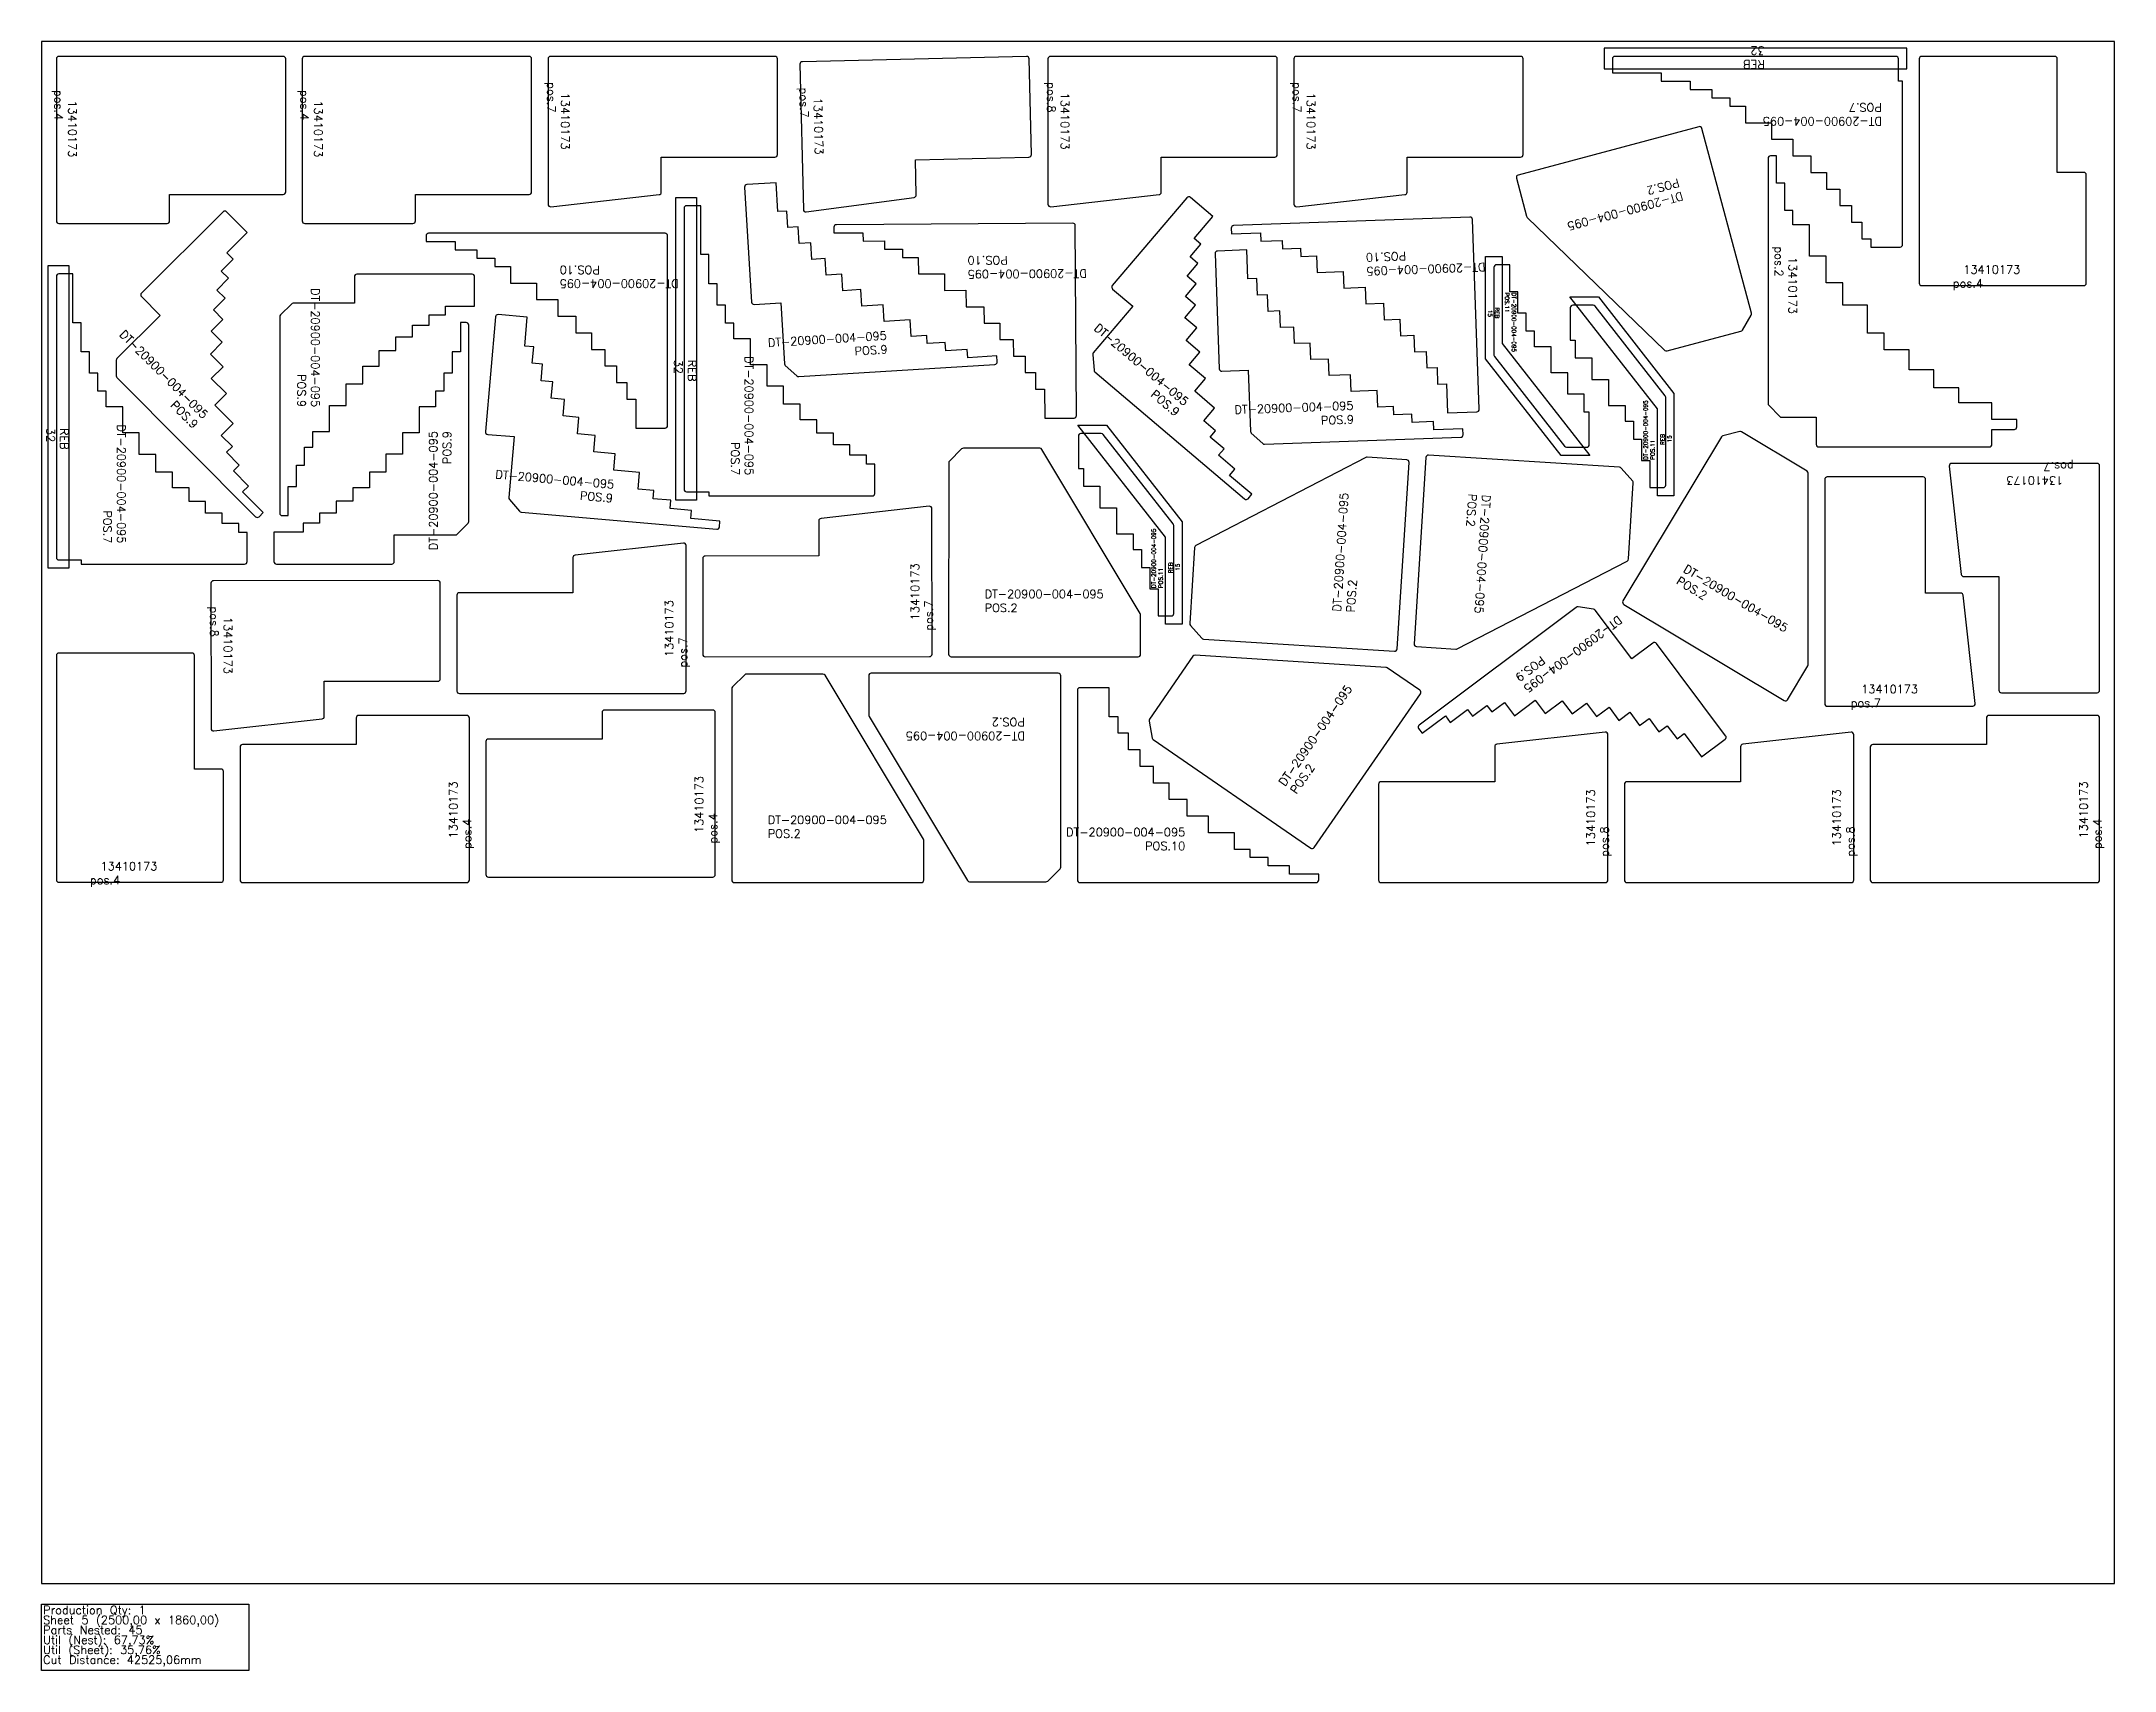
# Model space of a CAD drawing. Header units: millimetres. Extents: x 10500 to 13000, y -105 to 1860.
import ezdxf

# ---------------------------------------------------------------- set-up
doc = ezdxf.new("R2010")
doc.units = ezdxf.units.MM
for name, color, linetype in [('13410173', 7, 'Continuous'), ('DT-20900-004-095', 7, 'Continuous'), ('Rebaixo', 6, 'Continuous'), ('sheet', 24, 'Continuous'), ('Stats', 7, 'Continuous'), ('Texto', 7, 'Continuous')]:
    doc.layers.add(name, color=color, linetype=linetype)
doc.styles.get("Standard").update_dxf_attribs({"font": 'txt.shx'})

msp = doc.modelspace()

# ---------------------------------------------------------------- linework, layer by layer
at = {"layer": '13410173', "color": 1}
for points in [[(10791.5, 1675.5, 0.414214), (10794.5, 1678.5), (10794.5, 1839, 0.414214), (10791.5, 1842), (10521, 1842, 0.414214), (10518, 1839), (10518, 1643.5, 0.414214), (10521, 1640.5), (10651.5, 1640.5, 0.414214), (10654.5, 1643.5), (10654.5, 1675.5)], [(11088, 1675.5, 0.414214), (11091, 1678.5), (11091, 1839, 0.414214), (11088, 1842), (10817.5, 1842, 0.414214), (10814.5, 1839), (10814.5, 1643.5, 0.414214), (10817.5, 1640.5), (10948, 1640.5, 0.414214), (10951, 1643.5), (10951, 1675.5)], [(11111, 1663.7, 0.447008), (11114.3, 1660.7), (11244.8, 1675.2, 0.382162), (11247.5, 1678.2), (11247.5, 1720.5), (11384.5, 1720.5, 0.414214), (11387.5, 1723.5), (11387.5, 1839, 0.414214), (11384.5, 1842), (11114, 1842, 0.414214), (11111, 1839)], [(11418.8, 1657.2, 0.447008), (11422.2, 1654.3), (11552.3, 1671.9, 0.382162), (11554.9, 1674.9), (11553.9, 1717.3), (11690.9, 1720.5, 0.414214), (11693.8, 1723.6), (11691.1, 1839.1, 0.414214), (11688, 1842), (11417.6, 1835.5, 0.414214), (11414.6, 1832.5)], [(11713.8, 1663.7, 0.447008), (11717.2, 1660.7), (11847.7, 1675.2, 0.382162), (11850.3, 1678.2), (11850.3, 1720.5), (11987.3, 1720.5, 0.414214), (11990.3, 1723.5), (11990.3, 1839, 0.414214), (11987.3, 1842), (11716.8, 1842, 0.414214), (11713.8, 1839)], [(12010.3, 1663.7, 0.447008), (12013.7, 1660.7), (12144.2, 1675.2, 0.382162), (12146.8, 1678.2), (12146.8, 1720.5), (12283.8, 1720.5, 0.414214), (12286.8, 1723.5), (12286.8, 1839, 0.414214), (12283.8, 1842), (12013.3, 1842, 0.414214), (12010.3, 1839)], [(12930.9, 1839, 0.414214), (12927.9, 1842), (12767.4, 1842, 0.414214), (12764.4, 1839), (12764.4, 1568.5, 0.414214), (12767.4, 1565.5), (12962.9, 1565.5, 0.414214), (12965.9, 1568.5), (12965.9, 1699, 0.414214), (12962.9, 1702), (12930.9, 1702)], [(12597.2, 1407), (12640.2, 1407), (12640.2, 1374, 0.414214), (12643.2, 1371), (12849.2, 1371, 0.414214), (12852.2, 1374), (12852.2, 1392), (12879.2, 1392, 0.414214), (12882.2, 1395), (12882.2, 1404), (12852.2, 1404), (12852.2, 1424), (12812.2, 1424), (12812.2, 1442), (12782.2, 1442), (12782.2, 1464), (12752.2, 1464), (12752.2, 1488), (12722.2, 1488), (12722.2, 1508), (12702.2, 1508), (12702.2, 1542), (12672.2, 1542), (12672.2, 1569), (12652.2, 1569), (12652.2, 1601), (12632.2, 1601), (12632.2, 1639), (12612.2, 1639), (12612.2, 1656), (12602.2, 1656), (12602.2, 1689), (12592.2, 1689), (12592.2, 1722), (12585.2, 1722, 0.414214), (12582.2, 1719), (12582.2, 1422)], [(12803.7, 1351, 0.447008), (12800.7, 1347.7), (12815.2, 1217.2, 0.382162), (12818.2, 1214.5), (12860.5, 1214.5), (12860.5, 1077.5, 0.414214), (12863.5, 1074.5), (12979, 1074.5, 0.414214), (12982, 1077.5), (12982, 1348, 0.414214), (12979, 1351)], [(12829, 1058.2, 0.447008), (12831.9, 1061.5), (12817.4, 1192, 0.382162), (12814.5, 1194.7), (12772.1, 1194.7), (12772.1, 1331.7, 0.414214), (12769.1, 1334.7), (12653.6, 1334.7, 0.414214), (12650.6, 1331.7), (12650.6, 1061.2, 0.414214), (12653.6, 1058.2)], [(11573.9, 1296.3, 0.447009), (11570.5, 1299.3), (11440.1, 1284.7, 0.382162), (11437.4, 1281.7), (11437.4, 1239.4), (11300.4, 1239.3, 0.414214), (11297.4, 1236.3), (11297.5, 1120.8, 0.414214), (11300.5, 1117.8), (11571, 1118, 0.414214), (11574, 1121)], [(11277.4, 1252, 0.447008), (11274.1, 1255), (11143.6, 1240.4, 0.382162), (11140.9, 1237.4), (11140.9, 1195.1), (11003.9, 1195, 0.414214), (11001, 1192), (11001, 1076.5, 0.414214), (11004, 1073.5), (11274.5, 1073.7, 0.414214), (11277.5, 1076.7)], [(10704.6, 1031.3, 0.447008), (10707.9, 1028.3), (10838.4, 1042.9, 0.382162), (10841.1, 1045.9), (10841, 1088.2), (10978, 1088.3, 0.414214), (10981, 1091.3), (10980.9, 1206.8, 0.414214), (10977.9, 1209.8), (10707.4, 1209.6, 0.414214), (10704.4, 1206.6)], [(10684.5, 1119.3, 0.414214), (10681.5, 1122.3), (10521, 1122.3, 0.414214), (10518, 1119.3), (10518, 848.8, 0.414214), (10521, 845.8), (10716.5, 845.8, 0.414214), (10719.5, 848.8), (10719.5, 979.3, 0.414214), (10716.5, 982.3), (10684.5, 982.3)], [(11039, 1018.6, 0.414214), (11036, 1015.6), (11036, 855.1, 0.414214), (11039, 852.1), (11309.5, 852.1, 0.414214), (11312.5, 855.1), (11312.5, 1050.6, 0.414214), (11309.5, 1053.6), (11179, 1053.6, 0.414214), (11176, 1050.6), (11176, 1018.6)], [(10742.5, 1012, 0.414214), (10739.5, 1009), (10739.5, 848.5, 0.414214), (10742.5, 845.5), (11013, 845.5, 0.414214), (11016, 848.5), (11016, 1044, 0.414214), (11013, 1047), (10882.5, 1047, 0.414214), (10879.5, 1044), (10879.5, 1012)], [(12389, 1023.8, 0.447008), (12385.7, 1026.8), (12255.2, 1012.3, 0.382162), (12252.5, 1009.3), (12252.5, 967), (12115.5, 967, 0.414214), (12112.5, 964), (12112.5, 848.5, 0.414214), (12115.5, 845.5), (12386, 845.5, 0.414214), (12389, 848.5)], [(12685.5, 1023.8, 0.447008), (12682.2, 1026.8), (12551.7, 1012.3, 0.382162), (12549, 1009.3), (12549, 967), (12412, 967, 0.414214), (12409, 964), (12409, 848.5, 0.414214), (12412, 845.5), (12682.5, 845.5, 0.414214), (12685.5, 848.5)], [(12708.5, 1012, 0.414214), (12705.5, 1009), (12705.5, 848.5, 0.414214), (12708.5, 845.5), (12979, 845.5, 0.414214), (12982, 848.5), (12982, 1044, 0.414214), (12979, 1047), (12848.5, 1047, 0.414214), (12845.5, 1044), (12845.5, 1012)]]:
    msp.add_lwpolyline(points, format="xyb", close=True, dxfattribs=at)
at = {"layer": 'DT-20900-004-095', "color": 5}
msp.add_lwpolyline([(12744.4, 1812), (12739.4, 1812), (12739.4, 1839, 0.414214), (12736.4, 1842), (12397.4, 1842, 0.414214), (12394.4, 1839), (12394.4, 1822), (12453.3, 1822), (12453.3, 1812), (12488.4, 1812), (12488.4, 1802), (12514.4, 1802), (12514.4, 1792), (12536, 1792), (12536, 1782), (12554.9, 1782), (12554.9, 1762), (12586.2, 1762), (12586.2, 1742), (12612.2, 1742), (12612.2, 1722), (12633.8, 1722), (12633.8, 1702), (12652.7, 1702), (12652.7, 1682), (12668.9, 1682), (12668.9, 1662), (12682.9, 1662), (12682.9, 1642), (12695.3, 1642), (12695.3, 1622), (12706.1, 1622), (12706.1, 1612), (12741.4, 1612, 0.414214), (12744.4, 1615)], format="xyb", close=True, dxfattribs=at)
at = {"layer": 'DT-20900-004-095', "color": 1}
for points in [[(12562, 1532.2), (12502.3, 1755.1, 0.414214), (12498.6, 1757.2), (12280.8, 1698.9, 0.414214), (12278.7, 1695.2), (12291, 1649.2, 0.135933), (12291.8, 1647.8), (12457.7, 1487.4, 0.263447), (12460.5, 1486.7), (12549.5, 1510.5, 0.198912), (12551.3, 1511.9), (12561.7, 1529.9, 0.198912)], [(11391.5, 1544.7), (11396, 1471.1, 0.198912), (11397, 1469), (11411.1, 1456.6, 0.198912), (11413.2, 1455.9), (11649.7, 1470.4, 0.414214), (11652.5, 1473.6), (11652, 1480.6), (11617, 1478.4), (11616.4, 1488.4), (11590.5, 1486.8), (11589.9, 1496.8), (11568.3, 1495.5), (11567.7, 1505.4), (11548.8, 1504.3), (11547.6, 1524.3), (11516.3, 1522.3), (11515.1, 1542.3), (11489.2, 1540.7), (11488, 1560.7), (11466.4, 1559.3), (11465.2, 1579.3), (11446.3, 1578.1), (11445.1, 1598.1), (11428.9, 1597.1), (11427.7, 1617.1), (11413.7, 1616.2), (11412.5, 1636.2), (11400.1, 1635.4), (11398.9, 1655.4), (11388.1, 1654.7), (11385.9, 1689.6), (11350.7, 1687.5, 0.414214), (11347.9, 1684.3), (11356.4, 1545.6, 0.414214), (11359.6, 1542.8)], [(10643.2, 1529.6), (10591, 1477.5, 0.198912), (10590.1, 1475.4), (10590.1, 1456.6, 0.198912), (10591, 1454.5), (10758.2, 1286.8, 0.414214), (10762.4, 1286.8), (10767.4, 1291.7), (10742.6, 1316.6), (10749.7, 1323.7), (10731.4, 1342), (10738.5, 1349.1), (10723.2, 1364.4), (10730.3, 1371.5), (10716.9, 1384.9), (10731.1, 1399), (10709, 1421.2), (10723.1, 1435.3), (10704.8, 1453.6), (10719, 1467.7), (10703.7, 1483), (10717.9, 1497.2), (10704.6, 1510.5), (10718.7, 1524.7), (10707.3, 1536.1), (10721.4, 1550.3), (10711.5, 1560.2), (10725.7, 1574.3), (10716.9, 1583.1), (10731.1, 1597.2), (10723.5, 1604.9), (10748.2, 1629.6), (10723.3, 1654.6, 0.414214), (10719.1, 1654.6), (10620.6, 1556.5, 0.414214), (10620.6, 1552.2)], [(11816.2, 1540.6), (11768.4, 1484.4, 0.198912), (11767.7, 1482.2), (11769.3, 1463.5, 0.198912), (11770.3, 1461.5), (11950.9, 1308.2, 0.414214), (11955.1, 1308.5), (11959.6, 1313.9), (11932.9, 1336.6), (11939.3, 1344.2), (11919.6, 1361), (11926.1, 1368.6), (11909.5, 1382.6), (11916, 1390.3), (11901.6, 1402.5), (11914.6, 1417.7), (11890.7, 1438), (11903.6, 1453.3), (11883.9, 1470), (11896.8, 1485.3), (11880.3, 1499.3), (11893.3, 1514.5), (11878.9, 1526.7), (11891.8, 1542), (11879.5, 1552.5), (11892.4, 1567.7), (11881.7, 1576.8), (11894.7, 1592), (11885.2, 1600.1), (11898.1, 1615.3), (11889.9, 1622.3), (11912.6, 1649), (11885.6, 1671.9, 0.414214), (11881.4, 1671.5), (11791.4, 1565.6, 0.414214), (11791.8, 1561.3)], [(11255, 1396.6), (11255, 1625.6, 0.414214), (11252, 1628.6), (10966.9, 1628.6, 0.414214), (10963.9, 1625.6), (10963.9, 1618.6), (10999, 1618.6), (10999, 1608.6), (11024.9, 1608.6), (11024.9, 1598.6), (11046.6, 1598.6), (11046.6, 1588.6), (11065.5, 1588.6), (11065.5, 1568.6), (11096.8, 1568.6), (11096.8, 1548.6), (11122.7, 1548.6), (11122.7, 1528.6), (11144.3, 1528.6), (11144.3, 1508.6), (11163.2, 1508.6), (11163.2, 1488.6), (11179.4, 1488.6), (11179.4, 1468.6), (11193.4, 1468.6), (11193.4, 1448.6), (11205.9, 1448.6), (11205.9, 1428.6), (11216.7, 1428.6), (11216.7, 1393.6), (11252, 1393.6, 0.414214)], [(11748.2, 1408.9), (11746.7, 1637.9, 0.414214), (11743.7, 1640.8), (11458.6, 1639, 0.414214), (11455.6, 1636), (11455.6, 1629), (11490.7, 1629.2), (11490.8, 1619.2), (11516.7, 1619.4), (11516.8, 1609.4), (11538.4, 1609.5), (11538.5, 1599.5), (11557.4, 1599.6), (11557.5, 1579.6), (11588.9, 1579.8), (11589, 1559.8), (11614.9, 1560), (11615, 1540), (11636.6, 1540.1), (11636.8, 1520.1), (11655.7, 1520.3), (11655.8, 1500.3), (11672, 1500.4), (11672.1, 1480.4), (11686.2, 1480.5), (11686.3, 1460.5), (11698.7, 1460.5), (11698.8, 1440.5), (11709.6, 1440.6), (11709.9, 1405.6), (11745.2, 1405.8, 0.414214)], [(12233.9, 1416.4), (12225.7, 1645.2, 0.414214), (12222.6, 1648.1), (11937.7, 1637.9, 0.414214), (11934.8, 1634.8), (11935.1, 1627.8), (11970.1, 1629.1), (11970.5, 1619.1), (11996.4, 1620), (11996.8, 1610), (12018.4, 1610.8), (12018.8, 1600.8), (12037.6, 1601.5), (12038.4, 1581.5), (12069.7, 1582.6), (12070.4, 1562.6), (12096.3, 1563.6), (12097, 1543.6), (12118.6, 1544.3), (12119.3, 1524.4), (12138.2, 1525), (12138.9, 1505), (12155.1, 1505.6), (12155.8, 1485.6), (12169.8, 1486.1), (12170.6, 1466.2), (12183, 1466.6), (12183.7, 1446.6), (12194.5, 1447), (12195.7, 1412), (12231, 1413.3, 0.414214)], [(11955.4, 1463.4), (11958, 1389.7, 0.198912), (11959, 1387.7), (11972.7, 1374.9, 0.198912), (11974.8, 1374.1), (12211.5, 1382.6, 0.414214), (12214.4, 1385.7), (12214.2, 1392.7), (12179.1, 1391.4), (12178.7, 1401.4), (12152.8, 1400.5), (12152.5, 1410.5), (12130.8, 1409.7), (12130.5, 1419.7), (12111.6, 1419), (12110.9, 1439), (12079.6, 1437.9), (12078.8, 1457.9), (12052.9, 1456.9), (12052.2, 1476.9), (12030.6, 1476.2), (12029.9, 1496.1), (12011, 1495.5), (12010.3, 1515.5), (11994.1, 1514.9), (11993.4, 1534.9), (11979.4, 1534.4), (11978.7, 1554.3), (11966.3, 1553.9), (11965.5, 1573.9), (11954.7, 1573.5), (11953.5, 1608.5), (11918.2, 1607.2, 0.414214), (11915.3, 1604.1), (11920.3, 1465.2, 0.414214), (11923.4, 1462.3)], [(10877.4, 1544.2), (10803.6, 1544.2, 0.198912), (10801.5, 1543.3), (10788.3, 1530.1, 0.198912), (10787.4, 1528), (10787.4, 1291.1, 0.414213), (10790.4, 1288.1), (10797.4, 1288.1), (10797.4, 1323.2), (10807.4, 1323.2), (10807.4, 1349.1), (10817.4, 1349.1), (10817.4, 1370.8), (10827.4, 1370.8), (10827.4, 1389.7), (10847.4, 1389.7), (10847.4, 1421), (10867.4, 1421), (10867.4, 1446.9), (10887.4, 1446.9), (10887.4, 1468.5), (10907.4, 1468.5), (10907.4, 1487.4), (10927.4, 1487.4), (10927.4, 1503.6), (10947.4, 1503.6), (10947.4, 1517.7), (10967.4, 1517.7), (10967.4, 1530.1), (10987.4, 1530.1), (10987.4, 1540.9), (11022.4, 1540.9), (11022.4, 1576.2, 0.414214), (11019.4, 1579.2), (10880.4, 1579.2, 0.414214), (10877.4, 1576.2)], [(11070, 1383.3), (11063.6, 1309.9, 0.198912), (11064.3, 1307.7), (11076.3, 1293.3, 0.198912), (11078.3, 1292.3), (11314.3, 1271.6, 0.414214), (11317.5, 1274.3), (11318.1, 1281.3), (11283.2, 1284.4), (11284, 1294.3), (11258.2, 1296.6), (11259.1, 1306.6), (11237.5, 1308.4), (11238.4, 1318.4), (11219.6, 1320.1), (11221.3, 1340), (11190.1, 1342.7), (11191.8, 1362.6), (11166, 1364.9), (11167.8, 1384.8), (11146.3, 1386.7), (11148, 1406.6), (11129.2, 1408.3), (11130.9, 1428.2), (11114.8, 1429.6), (11116.5, 1449.5), (11102.5, 1450.8), (11104.3, 1470.7), (11091.9, 1471.8), (11093.6, 1491.7), (11082.9, 1492.6), (11085.9, 1527.5), (11050.7, 1530.6, 0.414214), (11047.5, 1527.8), (11035.4, 1389.4, 0.414214), (11038.1, 1386.1)], [(10925.4, 1264.7), (10999.2, 1264.8, 0.198912), (11001.3, 1265.7), (11014.5, 1278.9, 0.198912), (11015.4, 1281), (11015.2, 1517.9, 0.414214), (11012.2, 1520.9), (11005.2, 1520.9), (11005.3, 1485.8), (10995.3, 1485.8), (10995.3, 1459.9), (10985.3, 1459.9), (10985.3, 1438.2), (10975.3, 1438.2), (10975.3, 1419.3), (10955.3, 1419.3), (10955.3, 1388), (10935.3, 1387.9), (10935.3, 1362), (10915.3, 1362), (10915.4, 1340.4), (10895.4, 1340.4), (10895.4, 1321.5), (10875.4, 1321.5), (10875.4, 1305.3), (10855.4, 1305.3), (10855.4, 1291.2), (10835.4, 1291.2), (10835.4, 1278.8), (10815.4, 1278.8), (10815.4, 1268), (10780.4, 1268), (10780.4, 1232.6, 0.414214), (10783.4, 1229.6), (10922.4, 1229.7, 0.414214), (10925.4, 1232.7)], [(12525.9, 1383), (12407.2, 1185.1, 0.414214), (12408.2, 1181), (12601.6, 1065, 0.414214), (12605.7, 1066), (12630.2, 1106.9, 0.135933), (12630.6, 1108.5), (12630.6, 1339.2, 0.263447), (12629.2, 1341.7), (12550.2, 1389.1, 0.198912), (12548, 1389.4), (12527.7, 1384.4, 0.198912)], [(11594.1, 1351.7), (11594, 1120.9, 0.414214), (11597, 1117.9), (11822.5, 1117.8, 0.414214), (11825.5, 1120.8), (11825.5, 1168.5, 0.135933), (11825.1, 1170), (11706.5, 1367.9, 0.263447), (11703.9, 1369.4), (11611.9, 1369.4, 0.198912), (11609.7, 1368.5), (11595, 1353.8, 0.198912)], [(11901.4, 1139), (12131.7, 1124.4, 0.414214), (12134.8, 1127.2), (12149.2, 1352.2, 0.414214), (12146.4, 1355.4), (12098.8, 1358.5, 0.135933), (12097.2, 1358.1), (11892.3, 1252.2, 0.263447), (11890.6, 1249.8), (11884.8, 1157.9, 0.198912), (11885.5, 1155.7), (11899.3, 1140.1, 0.198912)], [(12403.1, 1346.5), (12172.8, 1361.1, 0.414214), (12169.6, 1358.3), (12155.3, 1133.3, 0.414214), (12158.1, 1130.1), (12205.6, 1127.1, 0.135933), (12207.2, 1127.4), (12412.2, 1233.3, 0.263447), (12413.8, 1235.8), (12419.6, 1327.6, 0.198912), (12418.9, 1329.8), (12405.1, 1345.5, 0.198912)], [(12417.8, 1115.2), (12373.6, 1174.2, 0.198912), (12371.6, 1175.4), (12353.1, 1178, 0.198912), (12350.8, 1177.4), (12161.3, 1035.4, 0.414214), (12160.7, 1031.2), (12164.9, 1025.6), (12193, 1046.6), (12199, 1038.6), (12219.7, 1054.2), (12225.7, 1046.2), (12243.1, 1059.2), (12249.1, 1051.2), (12264.2, 1062.5), (12276.2, 1046.5), (12301.2, 1065.3), (12313.2, 1049.3), (12334, 1064.8), (12346, 1048.8), (12363.3, 1061.8), (12375.2, 1045.8), (12390.4, 1057.1), (12402.4, 1041.1), (12415.3, 1050.8), (12427.3, 1034.8), (12438.6, 1043.2), (12450.6, 1027.2), (12460.5, 1034.7), (12472.5, 1018.7), (12481.1, 1025.2), (12502.1, 997.2), (12530.4, 1018.3, 0.414214), (12531, 1022.5), (12447.6, 1133.8, 0.414214), (12443.4, 1134.4)], [(11840.7, 1017.9), (12030.7, 886.9, 0.414214), (12034.8, 887.6), (12162.9, 1073.2, 0.414214), (12162.1, 1077.4), (12122.9, 1104.5, 0.135933), (12121.4, 1105), (11891.1, 1119.7, 0.263447), (11888.5, 1118.4), (11836.2, 1042.6, 0.198912), (11835.7, 1040.3), (11839.5, 1019.8, 0.198912)], [(11332.5, 1079.2), (11332.5, 848.5, 0.414214), (11335.5, 845.5), (11561, 845.5, 0.414214), (11564, 848.5), (11564, 896.1, 0.135933), (11563.6, 897.7), (11444.9, 1095.5, 0.263447), (11442.3, 1097), (11350.2, 1097, 0.198912), (11348.1, 1096.1), (11333.4, 1081.4, 0.198912)], [(11729.1, 864.1), (11729.2, 1094.9, 0.414214), (11726.2, 1097.9), (11500.7, 1098, 0.414214), (11497.7, 1095), (11497.7, 1047.3, 0.135933), (11498.1, 1045.8), (11616.7, 847.9, 0.263447), (11619.3, 846.4), (11711.4, 846.4, 0.198912), (11713.5, 847.2), (11728.3, 862, 0.198912)], [(11749.2, 1077.5), (11749.2, 848.5, 0.414214), (11752.2, 845.5), (12037.3, 845.5, 0.414214), (12040.3, 848.5), (12040.3, 855.5), (12005.2, 855.5), (12005.2, 865.5), (11979.3, 865.5), (11979.3, 875.5), (11957.7, 875.5), (11957.7, 885.5), (11938.8, 885.5), (11938.8, 905.5), (11907.4, 905.5), (11907.4, 925.5), (11881.5, 925.5), (11881.5, 945.5), (11859.9, 945.5), (11859.9, 965.5), (11841, 965.5), (11841, 985.5), (11824.8, 985.5), (11824.8, 1005.5), (11810.8, 1005.5), (11810.8, 1025.5), (11798.4, 1025.5), (11798.4, 1045.5), (11787.6, 1045.5), (11787.6, 1080.5), (11752.2, 1080.5, 0.414214)]]:
    msp.add_lwpolyline(points, format="xyb", close=True, dxfattribs=at)
at = {"layer": 'DT-20900-004-095', "color": 4}
for points in [[(11305, 1311.8), (11502, 1311.8, 0.414213), (11505, 1314.8), (11505, 1350.1), (11495, 1350.1), (11495, 1360.9), (11475, 1360.9), (11475, 1373.4), (11455, 1373.4), (11455, 1387.4), (11435, 1387.4), (11435, 1403.6), (11415, 1403.6), (11415, 1422.5), (11395, 1422.5), (11395, 1444.1), (11375, 1444.1), (11375, 1470), (11355, 1470), (11355, 1501.3), (11335, 1501.3), (11335, 1520.2), (11325, 1520.2), (11325, 1541.9), (11315, 1541.9), (11315, 1567.8), (11305, 1567.8), (11305, 1602.9), (11295, 1602.9), (11295, 1661.8), (11278, 1661.8, 0.414214), (11275, 1658.8), (11275, 1319.8, 0.414214), (11278, 1316.8), (11305, 1316.8)], [(10548, 1229.6), (10745, 1229.6, 0.414214), (10748, 1232.6), (10748, 1267.9), (10738, 1267.9), (10738, 1278.7), (10718, 1278.7), (10718, 1291.2), (10698, 1291.2), (10698, 1305.2), (10678, 1305.2), (10678, 1321.4), (10658, 1321.4), (10658, 1340.3), (10638, 1340.3), (10638, 1361.9), (10618, 1361.9), (10618, 1387.8), (10598, 1387.8), (10598, 1419.1), (10578, 1419.1), (10578, 1438), (10568, 1438), (10568, 1459.7), (10558, 1459.7), (10558, 1485.6), (10548, 1485.6), (10548, 1520.7), (10538, 1520.7), (10538, 1579.6), (10521, 1579.6, 0.414214), (10518, 1576.6), (10518, 1237.6, 0.414214), (10521, 1234.6), (10548, 1234.6)]]:
    msp.add_lwpolyline(points, format="xyb", close=True, dxfattribs=at)
at = {"layer": 'DT-20900-004-095', "color": 3}
for points in [[(12252.3, 1479.8), (12336.7, 1371.8, 0.230868), (12339, 1370.6), (12363.6, 1370.6, 0.414214), (12366.6, 1373.6), (12366.6, 1412.8), (12360.6, 1412.8), (12360.6, 1434.4), (12340.6, 1434.4), (12340.6, 1460.3), (12320.6, 1460.3), (12320.6, 1491.6), (12300.6, 1491.6), (12300.6, 1510.5), (12290.6, 1510.5), (12290.6, 1532.2), (12280.6, 1532.2), (12280.6, 1558.1), (12270.6, 1558.1), (12270.6, 1590.6), (12254.6, 1590.6, 0.414214), (12251.6, 1587.6), (12251.6, 1481.7, 0.167343)], [(12458.1, 1432.7), (12373.7, 1540.7, 0.230868), (12371.3, 1541.9), (12346.7, 1541.9, 0.414214), (12343.7, 1538.9), (12343.7, 1499.8), (12349.7, 1499.8), (12349.7, 1478.2), (12369.7, 1478.2), (12369.7, 1452.2), (12389.7, 1452.2), (12389.7, 1420.9), (12409.7, 1420.9), (12409.7, 1402), (12419.7, 1402), (12419.7, 1380.4), (12429.7, 1380.4), (12429.7, 1354.4), (12439.7, 1354.4), (12439.7, 1321.9), (12455.7, 1321.9, 0.414214), (12458.7, 1324.9), (12458.7, 1430.9, 0.167343)], [(11864.9, 1278), (11780.4, 1386, 0.230868), (11778.1, 1387.1), (11753.5, 1387.1, 0.414214), (11750.5, 1384.1), (11750.5, 1345), (11756.5, 1345), (11756.5, 1323.4), (11776.5, 1323.4), (11776.5, 1297.5), (11796.5, 1297.5), (11796.5, 1266.2), (11816.5, 1266.2), (11816.5, 1247.3), (11826.5, 1247.3), (11826.5, 1225.6), (11836.5, 1225.6), (11836.5, 1199.7), (11846.5, 1199.7), (11846.5, 1167.1), (11862.5, 1167.1, 0.414214), (11865.5, 1170.1), (11865.5, 1276.1, 0.167343)]]:
    msp.add_lwpolyline(points, format="xyb", close=True, dxfattribs=at)
at = {"layer": 'Rebaixo', "color": 5, "linetype": 'Continuous', "lineweight": 25}
msp.add_lwpolyline([(12749.4, 1827), (12749.4, 1852), (12384.4, 1852), (12384.4, 1827)], close=True, dxfattribs=at)
at = {"layer": 'Rebaixo', "color": 4, "linetype": 'Continuous', "lineweight": 25}
for points in [[(11290, 1306.8), (11265, 1306.8), (11265, 1671.8), (11290, 1671.8)], [(10533, 1224.6), (10508, 1224.6), (10508, 1589.6), (10533, 1589.6)]]:
    msp.add_lwpolyline(points, close=True, dxfattribs=at)
at = {"layer": 'Rebaixo', "color": 3}
for points in [[(12367.1, 1360.6), (12332.7, 1360.6), (12241.6, 1477.2), (12241.6, 1600.6), (12261.6, 1600.6), (12261.6, 1495.6)], [(12343.2, 1551.9), (12377.6, 1551.9), (12468.7, 1435.3), (12468.7, 1311.9), (12448.7, 1311.9), (12448.7, 1416.9)], [(11750, 1397.1), (11784.4, 1397.1), (11875.5, 1280.6), (11875.5, 1157.1), (11855.5, 1157.1), (11855.5, 1262.1)]]:
    msp.add_lwpolyline(points, close=True, dxfattribs=at)
at = {"layer": 'sheet', "color": 7}
msp.add_lwpolyline([(10500, 0), (13000, 0), (13000, 1860), (10500, 1860)], close=True, dxfattribs=at)
at = {"layer": 'Stats', "color": 151}
msp.add_lwpolyline([(10500, -25), (10750, -25), (10750, -105), (10500, -105), (10500, -25)], close=True, dxfattribs=at)

# ---------------------------------------------------------------- texts
at = {"layer": 'Rebaixo', "color": 5, "linetype": 'Continuous', "lineweight": 25, "insert": (12578.2, 1827.3), "char_height": 10, "attachment_point": 1, "rotation": 180}
msp.add_mtext_dynamic_manual_height_columns('REB\\P32', width=11.294, gutter_width=12.5, heights=[0], dxfattribs=at)
at = {"layer": 'Rebaixo', "color": 3, "char_height": 5, "attachment_point": 1}
for insert, rotation in [((12257.9, 1544.7), 270), ((12452.4, 1367.9), 90), ((11859.2, 1213.1), 90)]:
    msp.add_mtext_dynamic_manual_height_columns('{\\W1.233714; }REB\\P{\\W1.900381; }15', width=25.67, gutter_width=12.5, heights=[0], dxfattribs=dict(at, insert=insert, rotation=rotation))
at = {"layer": 'Rebaixo', "color": 4, "linetype": 'Continuous', "lineweight": 25, "char_height": 10, "attachment_point": 1, "rotation": 270}
for insert in [(11289.7, 1476.1), (10532.7, 1393.8)]:
    msp.add_mtext_dynamic_manual_height_columns('REB\\P32', width=11.294, gutter_width=12.5, heights=[0], dxfattribs=dict(at, insert=insert))
at = {"layer": 'Stats', "color": 60}
for s, p in [('Sheet 5 (2500,00 x 1860,00)', (10502, -49)), ('Production Qty: 1', (10502, -37)), ('Parts Nested: 45', (10502, -61)), ('Util (Nest): 67,73%', (10502, -73)), ('Util (Sheet): 35,76%', (10502, -85)), ('Cut Distance: 42525,06mm', (10502, -97))]:
    msp.add_text(s, height=10, dxfattribs=at).set_placement(p)
at = {"layer": 'Texto', "color": 1, "char_height": 10}
for s, insert, width, attachment_point, rotation in [('{\\W1.420237; }13410173 pos.7', (11136.6, 1810.8), 109.081, 1, 270), ('{\\W1.420237; }13410173 pos.7', (11440.9, 1804.9), 109.081, 1, 271.3641), ('{\\W1.417601; }13410173 pos.8', (11739.4, 1810.8), 109.081, 1, 270), ('{\\W1.420237; }13410173 pos.7', (12035.9, 1810.8), 109.081, 1, 270), ('{\\W1.42551; }13410173 pos.4', (10542.4, 1801.5), 109.081, 1, 270), ('{\\W1.42551; }13410173 pos.4', (10838.9, 1801.5), 109.081, 1, 270), ('DT-20900-004-095 \\P{\\W9.598617; }POS.2', (12480.5, 1669), 113.849, 1, 195), ('DT-20900-004-095 POS.10', (11617, 1574.2), 113.849, 3, 180.3715), ('DT-20900-004-095 POS.10', (12098, 1577.8), 113.849, 3, 182.052), ('{\\W1.433418; }13410173 pos.2', (12617, 1612.7), 109.081, 1, 270), ('DT-20900-004-095 POS.10', (11124.9, 1562.8), 113.849, 3, 180), ('DT-20900-004-095 POS.9', (10835.3, 1419), 113.849, 3, 270), ('DT-20900-004-095 POS.9', (10701.8, 1411.2), 113.849, 3, 314.9191), ('DT-20900-004-095 POS.9', (11519, 1510.4), 113.849, 3, 3.5173), ('DT-20900-004-095 POS.9', (11884.4, 1427.5), 113.849, 3, 319.6655), ('DT-20900-004-095 POS.9', (12082, 1425.9), 113.849, 3, 2.052), ('DT-20900-004-095 POS.9', (10967.4, 1390), 113.849, 3, 90.0397), ('{\\W1.420237; }13410173 pos.7', (12950.8, 1325.4), 109.081, 1, 180), ('DT-20900-004-095 POS.9', (11191, 1330.5), 113.849, 3, 355), ('DT-20900-004-095 \\P{\\W9.598617; }POS.2', (12057, 1172.6), 113.849, 1, 86.3588), ('DT-20900-004-095 \\P{\\W9.598617; }POS.2', (12247.5, 1313), 113.849, 1, 266.3588), ('{\\W1.420237; }13410173 pos.7', (11548.4, 1149.2), 109.081, 1, 90.0396), ('DT-20900-004-095 \\P{\\W9.598617; }POS.2', (12484.3, 1229.4), 113.849, 1, 329.0364), ('{\\W1.417601; }13410173 pos.8', (10730, 1178.4), 109.081, 1, 270.0397), ('{\\W1.420237; }13410173 pos.7', (11252, 1104.8), 109.081, 1, 90.0396), ('DT-20900-004-095 \\P{\\W9.598617; }POS.2', (11637.4, 1198.5), 113.849, 1, 359.9719), ('DT-20900-004-095 POS.9', (12292.4, 1073.8), 113.849, 3, 216.8555), ('DT-20900-004-095 \\P{\\W9.598617; }POS.2', (11991.4, 966.6), 113.849, 1, 55.3951), ('DT-20900-004-095 \\P{\\W9.598617; }POS.2', (11685.9, 1017.3), 113.849, 1, 179.9719), ('{\\W1.42551; }13410173 pos.4', (10991.6, 886), 109.081, 1, 90), ('{\\W1.42551; }13410173 pos.4', (11288.1, 892.6), 109.081, 1, 90), ('{\\W1.417601; }13410173 pos.8', (12363.4, 876.6), 109.081, 1, 90), ('{\\W1.417601; }13410173 pos.8', (12659.9, 876.7), 109.081, 1, 90), ('{\\W1.42551; }13410173 pos.4', (12957.6, 886), 109.081, 1, 90), ('DT-20900-004-095 POS.10', (11879.3, 911.3), 113.849, 3, 0)]:
    msp.add_mtext(s, dxfattribs=dict(at, insert=insert, width=width, attachment_point=attachment_point, rotation=rotation))
at = {"layer": 'Texto', "color": 5, "insert": (12719.4, 1758.7), "char_height": 10, "width": 113.849, "attachment_point": 1, "rotation": 180}
msp.add_mtext('DT-20900-004-095 \\P{\\W9.585436; }POS.7', dxfattribs=at)
at = {"layer": 'Texto', "color": 1, "char_height": 10, "attachment_point": 1}
for s, insert, width in [('{\\W1.42551; }13410173 pos.4', (12805, 1589.9), 109.081), ('{\\W1.420237; }13410173 pos.7', (12681.8, 1083.8), 109.081), ('DT-20900-004-095 \\P{\\W9.598617; }POS.2', (11375.8, 926.1), 113.849), ('{\\W1.42551; }13410173 pos.4', (10558.5, 870.2), 109.081)]:
    msp.add_mtext(s, dxfattribs=dict(at, insert=insert, width=width))
at = {"layer": 'Texto', "color": 3, "char_height": 5, "width": 66.479, "attachment_point": 1}
for insert, rotation in [((12278.3, 1557.2), 270), ((12432, 1355.3), 90), ((11838.8, 1200.6), 90)]:
    msp.add_mtext('{\\W2.13246; }DT-20900-004-095\\P{\\W5.32809;  } POS.11', dxfattribs=dict(at, insert=insert, rotation=rotation))
at = {"layer": 'Texto', "color": 4, "char_height": 10, "width": 113.849, "attachment_point": 3, "rotation": 270}
for insert in [(11358.3, 1336.9), (10601.3, 1254.6)]:
    msp.add_mtext('DT-20900-004-095 POS.7', dxfattribs=dict(at, insert=insert))

doc.saveas('drawing.dxf')
